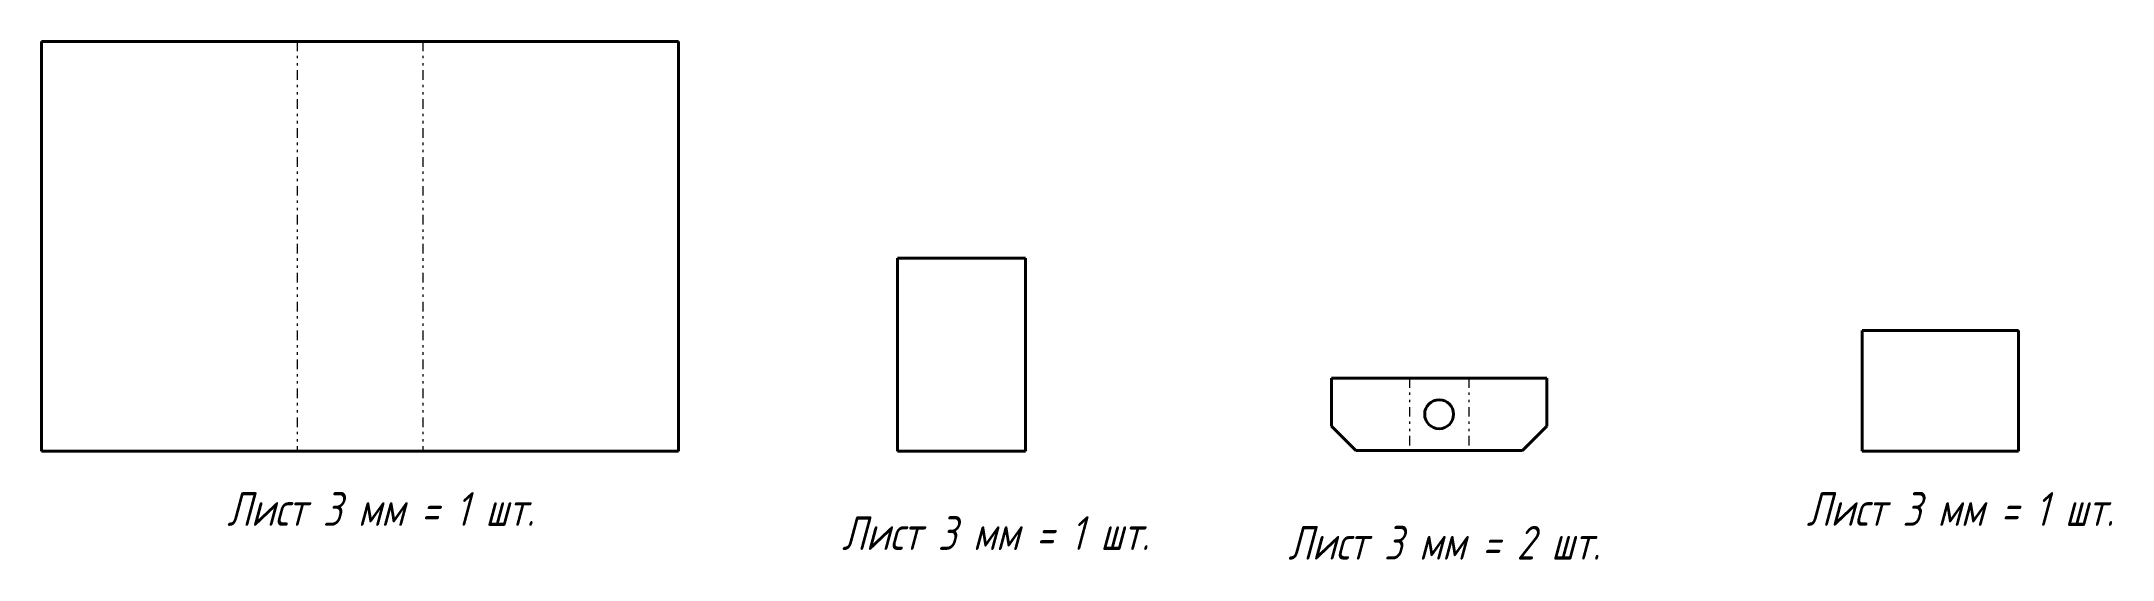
# Model space of a CAD drawing. Header units: millimetres. Extents: x 0 to 859, y -45 to 170.
import ezdxf

# ---------------------------------------------------------------- set-up
doc = ezdxf.new("R2010")
doc.units = ezdxf.units.MM
doc.linetypes.add('K5LT_BASIC', pattern=[0])
doc.linetypes.add('K5LT_CHAIN_LINE_WITH_2_POINTS', pattern=[12, 4, -2, 1, -2, 1, -2])
doc.styles.add('KTEXTSTYLE', font='GOST_AU.SHX', dxfattribs={"width": 0.96, "height": 5})

msp = doc.modelspace()

# ---------------------------------------------------------------- linework, layer by layer
at = {"color": 7, "linetype": 'K5LT_BASIC', "lineweight": 40}
for p, q in [((0, 170), (0, 0)), ((97, 170), (0, 170)), ((115.06, 170), (97, 170)), ((149.06, 170), (115.06, 170)), ((167.13, 170), (149.06, 170)), ((264.13, 170), (167.13, 170)), ((264.13, 170), (264.13, 0)), ((408, 80), (355, 80)), ((355, 80), (355, 0)), ((408, 0), (408, 80)), ((819.85, 50), (755, 50)), ((755, 50), (755, 0)), ((819.85, 50), (819.85, 0)), ((564, 30.31), (535, 30.31)), ((535, 30.31), (535, 10.31)), ((570.6, 30.31), (564, 30.31)), ((588.6, 30.31), (570.6, 30.31)), ((595.19, 30.31), (588.6, 30.31)), ((624.19, 30.31), (595.19, 30.31)), ((624.19, 30.31), (624.19, 10.31)), ((535, 10.31), (545, 0.31)), ((614.19, 0.31), (624.19, 10.31)), ((97, 0), (0, 0)), ((115.06, 0), (97, 0)), ((149.06, 0), (115.06, 0)), ((167.13, 0), (149.06, 0)), ((264.13, 0), (167.13, 0)), ((355, 0), (408, 0)), ((564, 0.31), (545, 0.31)), ((570.6, 0.31), (564, 0.31)), ((588.6, 0.31), (570.6, 0.31)), ((595.19, 0.31), (588.6, 0.31)), ((614.19, 0.31), (595.19, 0.31)), ((819.85, 0), (755, 0))]:
    msp.add_line(p, q, dxfattribs=at)
at = {"color": 7, "linetype": 'K5LT_CHAIN_LINE_WITH_2_POINTS', "lineweight": 18}
for p, q in [((106.03, 170), (106.03, 0)), ((158.1, 170), (158.1, 0)), ((567.3, 30.31), (567.3, 0.31)), ((591.9, 30.31), (591.9, 0.31))]:
    msp.add_line(p, q, dxfattribs=at)
at = {"color": 7, "linetype": 'K5LT_BASIC', "lineweight": 40}
msp.add_circle((579.6, 15.31), 6, dxfattribs=at)

# ---------------------------------------------------------------- texts
at = {"color": 7, "char_height": 14, "attachment_point": 1, "style": 'KTEXTSTYLE'}
for s, insert in [('\\H3.5;\\W0.965;\\Q15;\\Q15;\\H14.00;Лист 3 мм = 1 шт.', (77, -17)), ('\\H3.5;\\W0.965;\\Q15;\\Q15;\\H14.00;Лист 3 мм = 1 шт.', (732, -17)), ('\\H3.5;\\W0.965;\\Q15;\\Q15;\\H14.00;Лист 3 мм = 1 шт.', (332, -27)), ('\\H3.5;\\W0.965;\\Q15;\\Q15;\\H14.00;Лист 3 мм = 2 шт.', (517, -31))]:
    msp.add_mtext(s, dxfattribs=dict(at, insert=insert))

doc.saveas('drawing.dxf')
